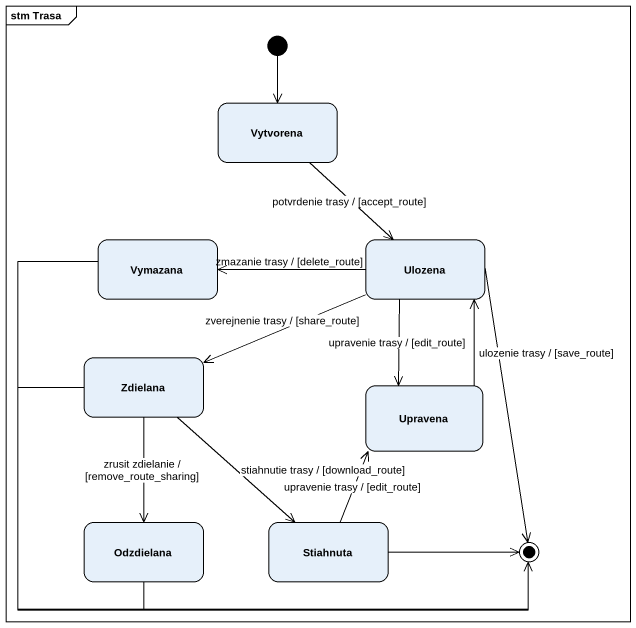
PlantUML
@startuml
mainframe stm Trasa
hide empty description
state Vytvorena
state Vymazana
state Ulozena
state Zdielana
state Upravena
state Odzdielana
state Stiahnuta
[*] --> Vytvorena
Vytvorena --> Ulozena : potvrdenie trasy / [accept_route]
Ulozena -left-> Vymazana : zmazanie trasy / [delete_route]
Ulozena -left-> Zdielana : zverejnenie trasy / [share_route]
Ulozena --> Upravena : upravenie trasy / [edit_route]
Zdielana --> Odzdielana : zrusit zdielanie / [remove_route_sharing]
Zdielana --> Stiahnuta : stiahnutie trasy / [download_route]
Upravena -up-> Ulozena : ulozenie trasy / [save_route]
Stiahnuta -up-> Upravena : upravenie trasy / [edit_route]
Vymazana --> [*]
Ulozena --> [*]
Zdielana -right-> [*]
Odzdielana -right-> [*]
Stiahnuta -right-> [*]
@enduml
